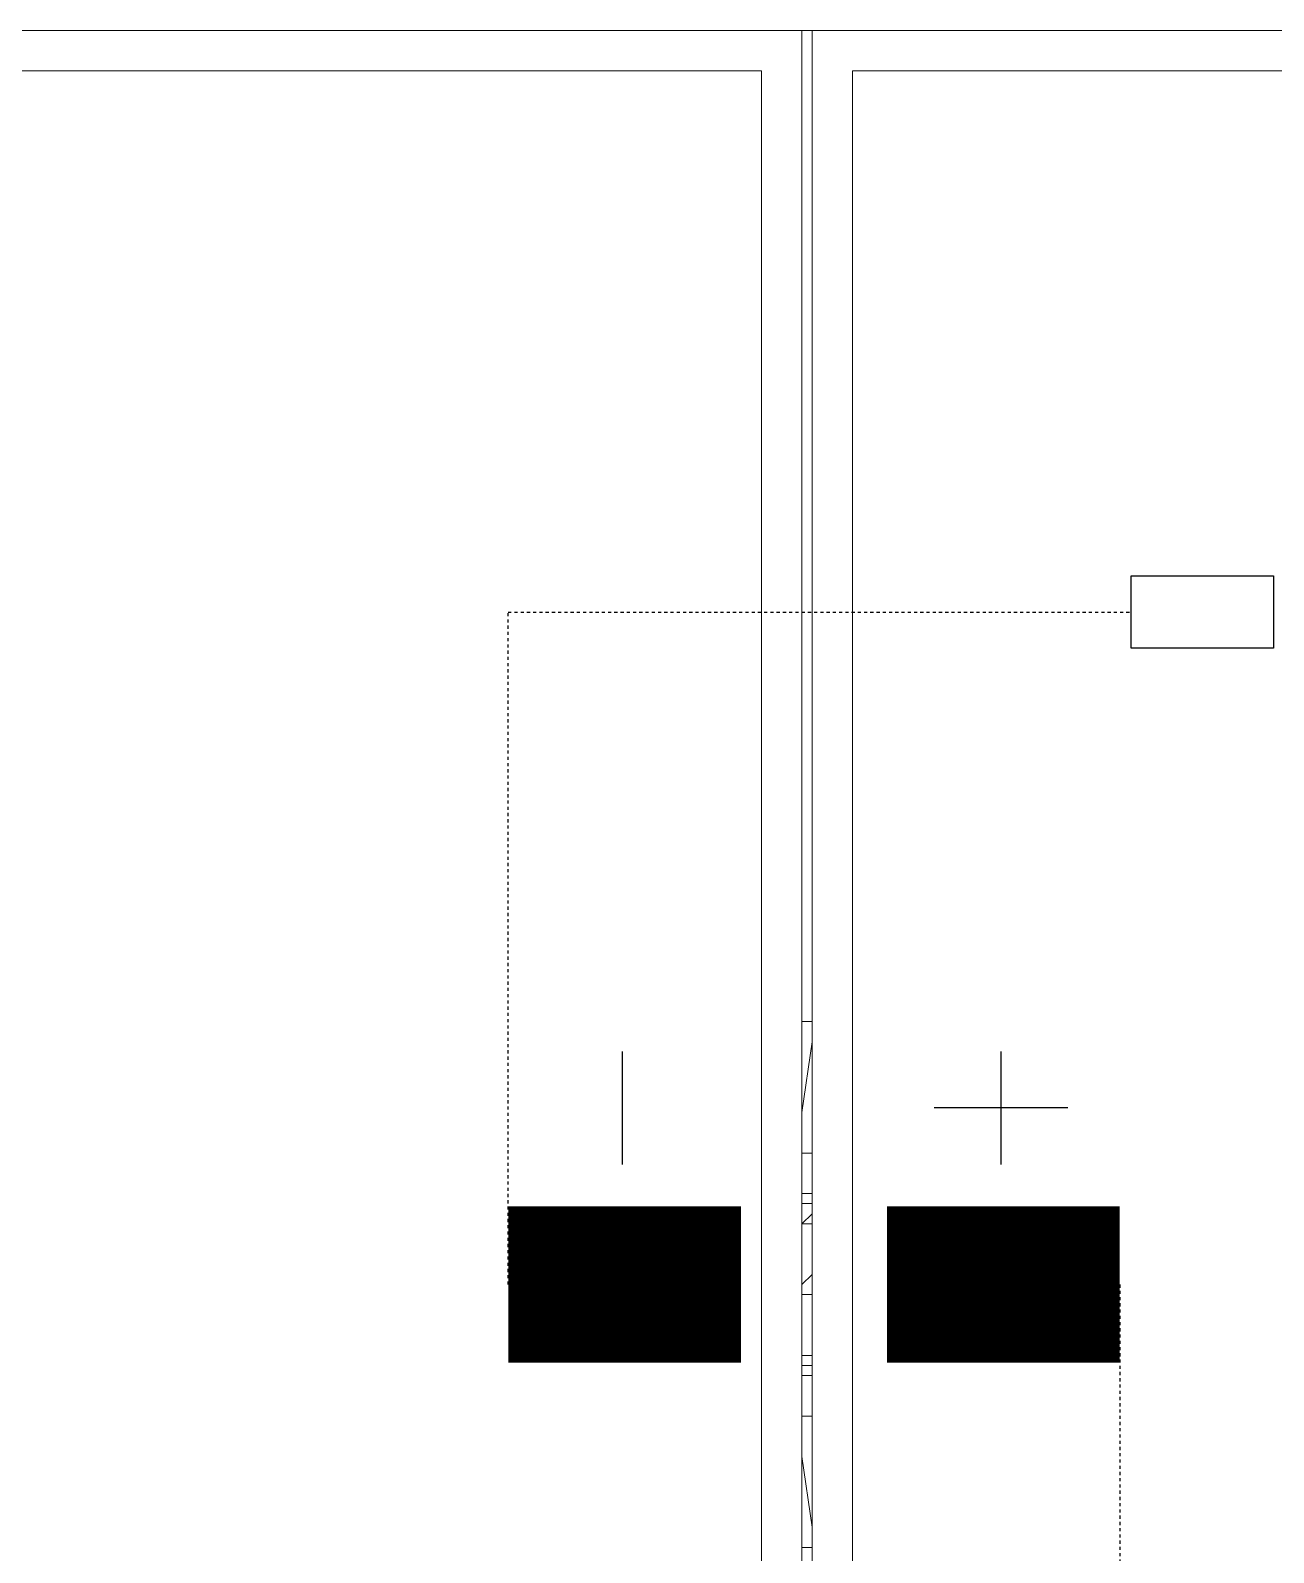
# Model space of a CAD drawing. Header units: feet. Extents: x -9903 to 12307, y -41 to 4121.
# Drawn here: x 4678.09 to 4717.91, y 3689.35 to 3738.09 of the extents above; entities that cross this region are included whole.
import ezdxf

# ---------------------------------------------------------------- set-up
doc = ezdxf.new("R2010")
doc.units = ezdxf.units.FT
doc.header["$MEASUREMENT"] = 0
doc.linetypes.add('HIDDEN', pattern=[0.375, 0.25, -0.125])
for name, color, linetype in [('E-HARN-COMP', 8, 'Continuous'), ('E-TRNK-CABL-NEG', 6, 'HIDDEN'), ('Polarity-Text', 7, 'Continuous')]:
    doc.layers.add(name, color=color, linetype=linetype)

# ---------------------------------------------------------------- blocks, each defined once
blk = doc.blocks.new('A$C47dfd34d')
at = {"lineweight": 5}
for points in [[(2.21824, 0.41332), (2.21824, 0), (2.42323, 0), (2.42323, 0.41332)], [(2.4249, 0.41332), (2.4249, 0), (2.62823, 0), (2.62823, 0.41332)], [(2.4249, 0), (2.4249, 0.41332)], [(2.41657, 0.40665), (2.41657, 0.00667), (2.22491, 0.00667), (2.22491, 0.40665)], [(2.62156, 0.40665), (2.62156, 0.00667), (2.43157, 0.00667), (2.43157, 0.40665)], [(2.43157, 0.00667), (2.43157, 0.40665)], [(2.4249, 0.24999), (2.42323, 0.24999)]]:
    blk.add_lwpolyline(points, close=True, dxfattribs=at)
for points in [[(4.0715, 0.41332), (2.21824, 0.41332)], [(2.4249, 0), (2.4249, 0.41332)], [(2.43157, 0.00667), (2.43157, 0.40665)], [(2.42323, 0.24666), (2.42323, 0.24332)], [(2.4249, 0.24666), (2.42323, 0.23499)], [(2.42323, 0.22832), (2.4249, 0.22832)], [(2.4249, 0.22166), (2.42323, 0.22166)], [(2.42323, 0.21999), (2.4249, 0.21999)], [(2.4249, 0.21666), (2.42323, 0.21666), (2.4249, 0.21832)], [(2.42323, 0.20666), (2.4249, 0.20832)], [(2.4249, 0.20499), (2.42323, 0.20499)], [(2.42323, 0.19499), (2.4249, 0.19499)], [(2.4249, 0.19333), (2.42323, 0.19333)], [(2.42323, 0.19166), (2.4249, 0.19166)], [(2.4249, 0.18499), (2.42323, 0.18499)], [(2.42323, 0.17833), (2.4249, 0.16666)], [(2.42323, 0.16999), (2.42323, 0.16666)], [(2.42323, 0.16666), (2.42323, 0.16666)], [(2.42323, 0.16333), (2.4249, 0.16333)]]:
    blk.add_lwpolyline(points, dxfattribs=at)

msp = doc.modelspace()

# ---------------------------------------------------------------- linework, layer by layer
at = {"layer": 'E-HARN-COMP'}
msp.add_lwpolyline([(4717.911, 3720.634), (4717.911, 3718.309), (4713.347, 3718.309), (4713.347, 3720.634)], close=True, dxfattribs=at)
at = {"layer": 'E-HARN-COMP', "const_width": 5}
for points in [[(4693.394, 3697.936), (4700.849, 3697.936)], [(4712.984, 3697.936), (4705.53, 3697.936)]]:
    msp.add_lwpolyline(points, dxfattribs=at)
at = {"layer": 'E-TRNK-CABL-NEG', "ltscale": 0.1}
for points in [[(4693.394, 3697.936), (4693.394, 3719.471), (4713.347, 3719.471)], [(4712.984, 3697.936), (4712.984, 3676.401), (4671.967, 3676.401)]]:
    msp.add_lwpolyline(points, dxfattribs=at)
at = {"layer": 'Polarity-Text'}
for p, q in [((4697.044, 3705.401), (4697.044, 3701.781)), ((4709.18, 3705.401), (4709.18, 3701.781)), ((4711.317, 3703.591), (4707.042, 3703.591))]:
    msp.add_line(p, q, dxfattribs=at)

# ---------------------------------------------------------------- block references
at = {"xscale": 194.318304, "yscale": 194.318304, "zscale": 194.318304}
msp.add_blockref('A$C47dfd34d', (4231.926, 3657.779), dxfattribs=at)

doc.saveas('drawing.dxf')
